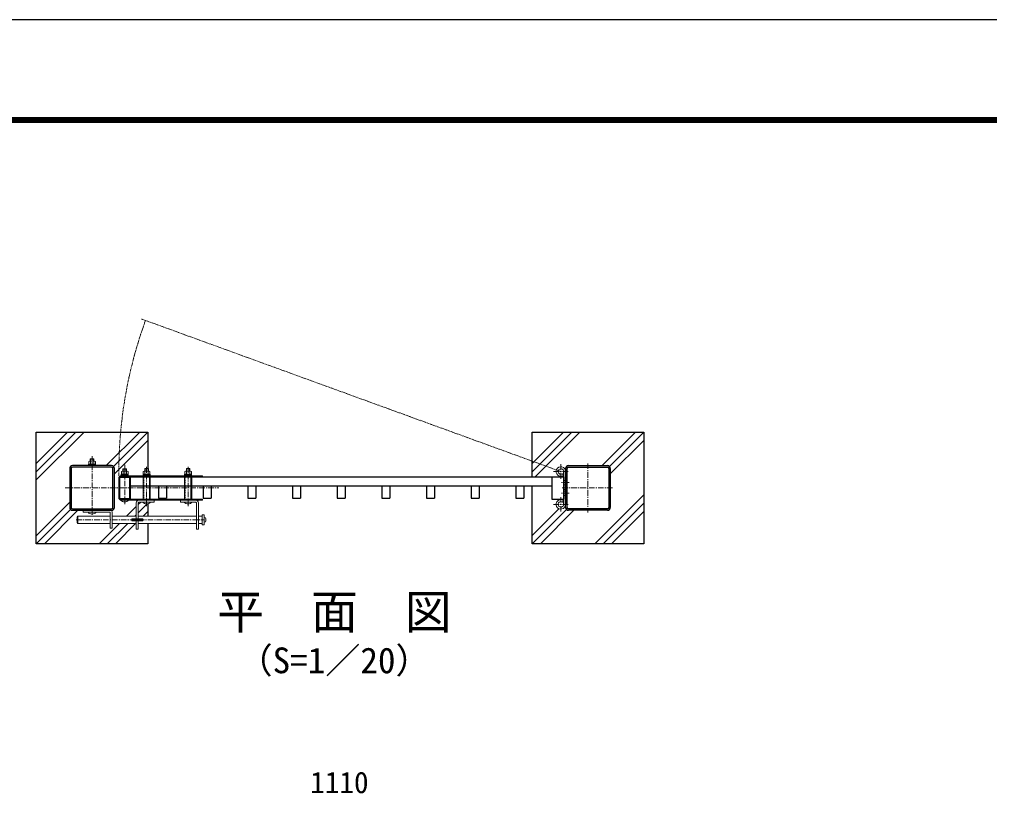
# Model space of a CAD drawing. Units: millimetres, scale not verified. Extents: x -4200 to 4200, y -2970 to 2970.
# Drawn here: x -2601 to -430, y 1236 to 2970 of the extents above; entities that cross this region are included whole.
import ezdxf
from ezdxf.enums import TextEntityAlignment as Align

# ---------------------------------------------------------------- set-up
doc = ezdxf.new("R2010")
doc.units = ezdxf.units.MM
doc.header["$LTSCALE"] = 10
for name, pattern in [('USER1', [2, 1.25, -0.25, 0.25, -0.25]), ('USER2', [0.375, 0.25, -0.125]), ('USER3', [1.25, 0.625, -0.125, 0.125, -0.125, 0.125, -0.125])]:
    doc.linetypes.add(name, pattern=pattern)
for name, color, linetype, lineweight in [('0-0_D-TTL-TXT', 7, 'Continuous', 25), ('0-1_D-TTL', 7, 'Continuous', 25), ('0-2_D-STR-DIM', 7, 'Continuous', 13), ('0-5_D-STR1', 1, 'Continuous', 25), ('0-7_D-STR4', 7, 'Continuous', 25), ('0-8_D-STR3', 3, 'Continuous', 13), ('0-9_D-BMK', 2, 'USER1', 13), ('0-A_D-DCR-HCH', 7, 'Continuous', 13)]:
    doc.layers.add(name, color=color, linetype=linetype, lineweight=lineweight)
doc.styles.add('ＭＳ ゴシック', font='')
doc.styles.get('ＭＳ ゴシック').set_extended_font_data('MS Gothic')

msp = doc.modelspace()

# ---------------------------------------------------------------- linework, layer by layer
at = {"layer": '0-1_D-TTL', "color": 2}
msp.add_lwpolyline([(-4200, 2970), (4200, 2970), (4200, -2970), (-4200, -2970)], close=True, dxfattribs=at)
at = {"layer": '0-1_D-TTL'}
for points in [[(-3930, 2750), (3930, 2750), (3930, -2750), (-3930, -2750)], [(-3927.5, 2747.5), (3927.5, 2747.5), (3927.5, -2747.5), (-3927.5, -2747.5)], [(-3925, 2745), (3925, 2745), (3925, -2745), (-3925, -2745)], [(-3922.5, 2742.5), (3922.5, 2742.5), (3922.5, -2742.5), (-3922.5, -2742.5)], [(-3920, 2740), (3920, 2740), (3920, -2740), (-3920, -2740)]]:
    msp.add_lwpolyline(points, close=True, dxfattribs=at)
at = {"layer": '0-5_D-STR1'}
for p, q in [((-2488.72, 1964.36), (-2488.72, 1877.16)), ((-2485.52, 1964.36), (-2485.52, 1877.16)), ((-2395.12, 1970.76), (-2482.32, 1970.76)), ((-2395.12, 1967.56), (-2482.32, 1967.56)), ((-2391.92, 1877.16), (-2391.92, 1964.36)), ((-2388.72, 1877.16), (-2388.72, 1964.36)), ((-1378.72, 1964.36), (-1378.72, 1884.06)), ((-1378.72, 1877.16), (-1378.72, 1964.36)), ((-1375.52, 1877.16), (-1375.52, 1964.36)), ((-1372.32, 1970.76), (-1285.12, 1970.76)), ((-1372.32, 1967.56), (-1285.12, 1967.56)), ((-1281.92, 1964.36), (-1281.92, 1877.16)), ((-1278.72, 1964.36), (-1278.72, 1877.16)), ((-2378.72, 1944.16), (-2378.72, 1897.36)), ((-2378.72, 1944.16), (-2378.72, 1897.36)), ((-2354.32, 1945.76), (-2377.12, 1945.76)), ((-2354.32, 1945.76), (-2377.12, 1945.76)), ((-2354.32, 1945.76), (-1383.72, 1945.76)), ((-2352.72, 1897.36), (-2352.72, 1944.16)), ((-2352.72, 1897.36), (-2352.72, 1944.16)), ((-1409.72, 1945.76), (-1409.72, 1895.76)), ((-1383.72, 1945.76), (-1383.72, 1895.76)), ((-2352.72, 1925.76), (-1409.72, 1925.76)), ((-2290.22, 1925.76), (-2290.22, 1897.76)), ((-2272.22, 1925.76), (-2272.22, 1897.76)), ((-2190.22, 1925.76), (-2190.22, 1897.76)), ((-2172.22, 1925.76), (-2172.22, 1897.76)), ((-2090.22, 1925.76), (-2090.22, 1897.76)), ((-2072.22, 1925.76), (-2072.22, 1897.76)), ((-1990.22, 1925.76), (-1990.22, 1897.76)), ((-1972.22, 1925.76), (-1972.22, 1897.76)), ((-1890.22, 1925.76), (-1890.22, 1897.76)), ((-1872.22, 1925.76), (-1872.22, 1897.76)), ((-1790.22, 1925.76), (-1790.22, 1897.76)), ((-1772.22, 1925.76), (-1772.22, 1897.76)), ((-1690.22, 1925.76), (-1690.22, 1897.76)), ((-1672.22, 1925.76), (-1672.22, 1897.76)), ((-1590.22, 1925.76), (-1590.22, 1897.76)), ((-1572.22, 1925.76), (-1572.22, 1897.76)), ((-1490.22, 1925.76), (-1490.22, 1897.76)), ((-1472.22, 1925.76), (-1472.22, 1897.76)), ((-2377.12, 1895.76), (-2354.32, 1895.76)), ((-2377.12, 1895.76), (-2354.32, 1895.76)), ((-2290.22, 1897.76), (-2272.22, 1897.76)), ((-2190.22, 1897.76), (-2172.22, 1897.76)), ((-2090.22, 1897.76), (-2072.22, 1897.76)), ((-1990.22, 1897.76), (-1972.22, 1897.76)), ((-1890.22, 1897.76), (-1872.22, 1897.76)), ((-1790.22, 1897.76), (-1772.22, 1897.76)), ((-1690.22, 1897.76), (-1672.22, 1897.76)), ((-1590.22, 1897.76), (-1572.22, 1897.76)), ((-1490.22, 1897.76), (-1472.22, 1897.76)), ((-1409.72, 1895.76), (-1383.72, 1895.76)), ((-2482.32, 1873.96), (-2395.12, 1873.96)), ((-2482.32, 1870.76), (-2395.12, 1870.76)), ((-1285.12, 1873.96), (-1372.32, 1873.96)), ((-1285.12, 1870.76), (-1372.32, 1870.76))]:
    msp.add_line(p, q, dxfattribs=at)
msp.add_lwpolyline([(-2377.12, 1897.36), (-2354.32, 1897.36), (-2354.32, 1944.16), (-2377.12, 1944.16)], close=True, dxfattribs=at)
msp.add_lwpolyline([(-2377.12, 1897.36), (-2354.32, 1897.36), (-2354.32, 1944.16), (-2377.12, 1944.16)], close=True, dxfattribs=at)
for centre, radius, start, end in [((-2482.32, 1964.36), 6.4, 90, 180), ((-2482.32, 1964.36), 3.2, 90, 180), ((-2395.12, 1964.36), 6.4, 0, 90), ((-2395.12, 1964.36), 3.2, 0, 90), ((-1372.32, 1964.36), 6.4, 90, 180), ((-1372.32, 1964.36), 3.2, 90, 180), ((-1285.12, 1964.36), 6.4, 0, 90), ((-1285.12, 1964.36), 3.2, 0, 90), ((-2377.12, 1944.16), 1.6, 90, 180), ((-2377.12, 1944.16), 1.6, 90, 180), ((-2354.32, 1944.16), 1.6, 0, 90), ((-2354.32, 1944.16), 1.6, 0, 90), ((-2377.12, 1897.36), 1.6, 180, 270), ((-2377.12, 1897.36), 1.6, 180, 270), ((-2354.32, 1897.36), 1.6, 270, 0), ((-2354.32, 1897.36), 1.6, 270, 0), ((-2482.32, 1877.16), 6.4, 180, 270), ((-2482.32, 1877.16), 3.2, 180, 270), ((-2395.12, 1877.16), 6.4, 270, 0), ((-2395.12, 1877.16), 3.2, 270, 0), ((-1372.32, 1877.16), 6.4, 180, 270), ((-1372.32, 1877.16), 3.2, 180, 270), ((-1285.12, 1877.16), 6.4, 270, 0), ((-1285.12, 1877.16), 3.2, 270, 0)]:
    msp.add_arc(centre, radius, start, end, dxfattribs=at)
at = {"layer": '0-7_D-STR4'}
for p, q in [((-2563.72, 1795.76), (-2563.72, 2045.76)), ((-1453.72, 1945.76), (-1453.72, 2045.76)), ((-1453.72, 1975.51), (-1383.47, 2045.76)), ((-1453.72, 1957.13), (-1365.08, 2045.76)), ((-1446.7, 1945.76), (-1346.7, 2045.76)), ((-1297.1, 1970.76), (-1222.1, 2045.76)), ((-1280.59, 1968.89), (-1203.72, 2045.76)), ((-1278.72, 1952.38), (-1203.72, 2027.38)), ((-1453.72, 1795.76), (-1453.72, 1925.76)), ((-1313.05, 1795.76), (-1203.72, 1905.1)), ((-2313.72, 1885.34), (-2313.72, 1857.46)), ((-1453.72, 1795.76), (-1376.84, 1872.64)), ((-1453.27, 1814.59), (-1393.63, 1874.23)), ((-1435.33, 1795.76), (-1360.33, 1870.76)), ((-1294.67, 1795.76), (-1203.72, 1886.71)), ((-1276.28, 1795.76), (-1203.72, 1868.33)), ((-2313.72, 1841.46), (-2313.72, 1795.76)), ((-2313.72, 1795.76), (-2563.72, 1795.76)), ((-1203.72, 1795.76), (-1453.72, 1795.76))]:
    msp.add_line(p, q, dxfattribs=at)
for points in [[(-2563.72, 2045.76), (-2313.72, 2045.76), (-2313.72, 1963.96)], [(-1453.72, 2045.76), (-1203.72, 2045.76), (-1203.72, 1795.76)]]:
    msp.add_lwpolyline(points, dxfattribs=at)
at = {"layer": '0-8_D-STR3'}
for p, q in [((-2446.22, 1974.36), (-2446.22, 1980.16)), ((-2444.49, 1980.86), (-2432.95, 1980.86)), ((-2442.72, 1980.86), (-2442.72, 1985.58)), ((-2442.47, 1974.36), (-2442.47, 1980.16)), ((-2442.04, 1980.86), (-2442.04, 1986.26)), ((-2435.39, 1986.26), (-2442.04, 1986.26)), ((-2435.39, 1980.86), (-2435.39, 1986.26)), ((-2435.39, 1986.26), (-2434.72, 1985.58)), ((-2434.97, 1974.36), (-2434.97, 1980.16)), ((-2434.72, 1980.86), (-2434.72, 1985.58)), ((-2431.22, 1974.36), (-2431.22, 1980.16)), ((-2446.72, 1972.36), (-2446.72, 1970.76)), ((-2446.72, 1970.76), (-2430.72, 1970.76)), ((-2446.42, 1974.36), (-2431.02, 1974.36)), ((-2446.42, 1972.36), (-2446.42, 1974.36)), ((-2431.02, 1972.36), (-2446.42, 1972.36)), ((-2446.22, 1974.36), (-2431.22, 1974.36)), ((-2439.22, 1974.36), (-2439.22, 1972.36)), ((-2438.22, 1974.36), (-2438.22, 1972.36)), ((-2431.02, 1974.36), (-2431.02, 1972.36)), ((-2373.22, 1951.66), (-2373.22, 1957.46)), ((-2371.49, 1958.16), (-2359.95, 1958.16)), ((-2369.72, 1958.16), (-2369.72, 1962.78)), ((-2369.47, 1951.66), (-2369.47, 1957.46)), ((-2369.04, 1958.16), (-2369.04, 1963.46)), ((-2362.39, 1963.46), (-2369.04, 1963.46)), ((-2362.39, 1958.16), (-2362.39, 1963.46)), ((-2362.39, 1963.46), (-2361.72, 1962.78)), ((-2361.97, 1951.66), (-2361.97, 1957.46)), ((-2361.72, 1958.16), (-2361.72, 1962.78)), ((-2358.22, 1951.66), (-2358.22, 1957.46)), ((-2324.22, 1951.66), (-2324.22, 1957.46)), ((-2322.49, 1958.16), (-2310.95, 1958.16)), ((-2320.72, 1958.16), (-2320.72, 1963.28)), ((-2320.47, 1951.66), (-2320.47, 1957.46)), ((-2320.04, 1958.16), (-2320.04, 1963.96)), ((-2313.39, 1963.96), (-2320.04, 1963.96)), ((-2313.39, 1958.16), (-2313.39, 1963.96)), ((-2313.39, 1963.96), (-2312.72, 1963.28)), ((-2312.97, 1951.66), (-2312.97, 1957.46)), ((-2312.72, 1958.16), (-2312.72, 1963.28)), ((-2309.22, 1951.66), (-2309.22, 1957.46)), ((-2231.47, 1951.66), (-2231.47, 1957.46)), ((-2229.75, 1958.16), (-2218.2, 1958.16)), ((-2227.72, 1958.16), (-2227.72, 1963.28)), ((-2227.72, 1951.66), (-2227.72, 1957.46)), ((-2227.04, 1958.16), (-2227.04, 1963.96)), ((-2220.4, 1963.96), (-2227.04, 1963.96)), ((-2220.4, 1958.16), (-2220.4, 1963.96)), ((-2220.4, 1963.96), (-2219.72, 1963.28)), ((-2220.22, 1951.66), (-2220.22, 1957.46)), ((-2219.72, 1958.16), (-2219.72, 1963.28)), ((-2216.47, 1951.66), (-2216.47, 1957.46)), ((-1383.22, 1957.46), (-1383.22, 1884.06)), ((-2376.22, 1948.06), (-2376.22, 1945.76)), ((-2376.22, 1948.06), (-2191.22, 1948.06)), ((-2376.22, 1945.76), (-2191.22, 1945.76)), ((-2373.72, 1949.66), (-2373.72, 1948.06)), ((-2373.72, 1948.06), (-2357.72, 1948.06)), ((-2373.42, 1951.66), (-2358.02, 1951.66)), ((-2373.42, 1949.66), (-2373.42, 1951.66)), ((-2358.02, 1949.66), (-2373.42, 1949.66)), ((-2373.22, 1951.66), (-2358.22, 1951.66)), ((-2366.22, 1951.66), (-2366.22, 1949.66)), ((-2365.22, 1951.66), (-2365.22, 1949.66)), ((-2358.02, 1951.66), (-2358.02, 1949.66)), ((-2324.72, 1949.66), (-2324.72, 1948.06)), ((-2324.72, 1948.06), (-2308.72, 1948.06)), ((-2324.42, 1951.66), (-2309.02, 1951.66)), ((-2324.42, 1949.66), (-2324.42, 1951.66)), ((-2309.02, 1949.66), (-2324.42, 1949.66)), ((-2324.22, 1951.66), (-2309.22, 1951.66)), ((-2321.47, 1948.06), (-2311.97, 1948.06)), ((-2317.22, 1951.66), (-2317.22, 1949.66)), ((-2316.22, 1951.66), (-2316.22, 1949.66)), ((-2309.02, 1951.66), (-2309.02, 1949.66)), ((-2233.47, 1948.06), (-2223.97, 1948.06)), ((-2231.97, 1949.66), (-2231.97, 1948.06)), ((-2231.97, 1948.06), (-2215.97, 1948.06)), ((-2231.67, 1951.66), (-2216.27, 1951.66)), ((-2231.67, 1949.66), (-2231.67, 1951.66)), ((-2216.27, 1949.66), (-2231.67, 1949.66)), ((-2231.47, 1951.66), (-2216.47, 1951.66)), ((-2224.47, 1951.66), (-2224.47, 1949.66)), ((-2223.47, 1951.66), (-2223.47, 1949.66)), ((-2216.27, 1951.66), (-2216.27, 1949.66)), ((-2191.22, 1948.06), (-2191.22, 1945.76)), ((-1383.22, 1948.74), (-1385.82, 1952.41)), ((-1378.72, 1937.76), (-1383.22, 1937.76)), ((-1378.72, 1927.76), (-1383.22, 1927.76)), ((-1378.72, 1917.01), (-1383.22, 1917.01)), ((-1378.72, 1913.76), (-1383.22, 1913.76)), ((-2376.22, 1893.46), (-2376.22, 1895.76)), ((-2376.22, 1895.76), (-2191.22, 1895.76)), ((-2376.22, 1893.46), (-2191.22, 1893.46)), ((-2374.72, 1893.46), (-2356.72, 1893.46)), ((-2333.72, 1893.46), (-2299.72, 1893.46)), ((-2299.72, 1888.96), (-2299.72, 1893.46)), ((-2206.72, 1893.46), (-2240.72, 1893.46)), ((-2240.72, 1888.96), (-2240.72, 1893.46)), ((-2233.47, 1893.46), (-2223.97, 1893.46)), ((-2191.22, 1893.46), (-2191.22, 1895.76)), ((-1383.22, 1892.78), (-1385.82, 1889.11)), ((-1378.72, 1903.76), (-1383.22, 1903.76)), ((-2458.72, 1870.76), (-2397.72, 1870.76)), ((-2458.72, 1870.76), (-2458.72, 1866.26)), ((-2335.22, 1887.46), (-2335.22, 1828.46)), ((-2333.72, 1888.96), (-2299.72, 1888.96)), ((-2325.72, 1888.96), (-2307.72, 1888.96)), ((-2206.72, 1888.96), (-2240.72, 1888.96)), ((-2232.72, 1888.96), (-2214.72, 1888.96)), ((-2205.22, 1887.46), (-2205.22, 1828.46)), ((-2470.46, 1857.46), (-2398.22, 1857.46)), ((-2470.46, 1857.46), (-2470.46, 1841.46)), ((-2458.72, 1866.26), (-2398.72, 1866.26)), ((-2398.22, 1865.76), (-2398.22, 1830.76)), ((-2393.72, 1866.76), (-2393.72, 1830.76)), ((-2393.72, 1857.46), (-2339.72, 1857.46)), ((-2335.22, 1857.46), (-2205.22, 1857.46)), ((-2200.72, 1857.46), (-2192.47, 1857.46)), ((-2192.47, 1860.46), (-2192.47, 1838.46)), ((-2192.47, 1857.46), (-2192.47, 1841.46)), ((-2192.47, 1855.46), (-2192.47, 1843.46)), ((-2187.97, 1844.21), (-2187.97, 1854.71)), ((-2187.07, 1854.71), (-2187.97, 1854.71)), ((-2184.07, 1847.21), (-2184.07, 1851.71)), ((-2398.22, 1830.76), (-2393.72, 1830.76)), ((-2339.72, 1841.46), (-2393.72, 1841.46)), ((-2205.22, 1841.46), (-2335.22, 1841.46)), ((-2192.47, 1841.46), (-2200.72, 1841.46)), ((-2187.07, 1844.21), (-2187.97, 1844.21))]:
    msp.add_line(p, q, dxfattribs=at)
at = {"layer": '0-8_D-STR3', "linetype": 'USER2'}
for p, q in [((-2323.07, 1945.76), (-2323.07, 1895.76)), ((-2310.37, 1895.76), (-2310.37, 1945.76)), ((-2230.07, 1945.76), (-2230.07, 1895.76)), ((-2217.37, 1895.76), (-2217.37, 1945.76))]:
    msp.add_line(p, q, dxfattribs=at)
at = {"layer": '0-8_D-STR3'}
for points in [[(-2434.72, 1985.58), (-2442.72, 1985.58), (-2442.04, 1986.26)], [(-2446.72, 1972.36), (-2430.72, 1972.36), (-2430.72, 1970.76)], [(-2361.72, 1962.78), (-2369.72, 1962.78), (-2369.04, 1963.46)], [(-2312.72, 1963.28), (-2320.72, 1963.28), (-2320.04, 1963.96)], [(-2219.72, 1963.28), (-2227.72, 1963.28), (-2227.04, 1963.96)], [(-2373.72, 1949.66), (-2357.72, 1949.66), (-2357.72, 1948.06)], [(-2324.72, 1949.66), (-2308.72, 1949.66), (-2308.72, 1948.06)], [(-2324.67, 1895.76), (-2308.77, 1895.76), (-2308.77, 1945.76)], [(-2308.77, 1945.76), (-2324.67, 1945.76), (-2324.67, 1895.76)], [(-2231.97, 1949.66), (-2215.97, 1949.66), (-2215.97, 1948.06)], [(-2231.67, 1895.76), (-2215.77, 1895.76), (-2215.77, 1945.76)], [(-2215.77, 1945.76), (-2231.67, 1945.76), (-2231.67, 1895.76)], [(-2339.72, 1887.46), (-2339.72, 1828.46), (-2335.22, 1828.46)], [(-2200.72, 1887.46), (-2200.72, 1828.46), (-2205.22, 1828.46)], [(-2398.22, 1841.46), (-2470.46, 1841.46), (-2472.46, 1843.46), (-2472.46, 1855.46), (-2470.46, 1857.46)], [(-2192.47, 1838.46), (-2187.97, 1838.46), (-2187.97, 1860.46), (-2192.47, 1860.46)]]:
    msp.add_lwpolyline(points, dxfattribs=at)
msp.add_lwpolyline([(-2349.97, 1847.46), (-2324.97, 1847.46), (-2324.97, 1851.46), (-2349.97, 1851.46)], close=True, dxfattribs=at)
for centre, radius, start, end in [((-2444.34, 1978.02), 2.85, 48.83491, 131.16509), ((-2438.72, 1970.47), 10.39, 68.85295, 111.14705), ((-2433.09, 1978.02), 2.85, 48.86505, 131.13495), ((-2371.34, 1955.32), 2.85, 48.83491, 131.16509), ((-2365.72, 1947.77), 10.39, 68.85295, 111.14705), ((-2360.09, 1955.32), 2.85, 48.86505, 131.13495), ((-2322.34, 1955.32), 2.85, 48.83491, 131.16509), ((-2316.72, 1947.77), 10.39, 68.85295, 111.14705), ((-2311.09, 1955.32), 2.85, 48.86505, 131.13495), ((-2229.59, 1955.32), 2.85, 48.83491, 131.16509), ((-2223.97, 1947.77), 10.39, 68.85295, 111.14705), ((-2218.34, 1955.32), 2.85, 48.86505, 131.13495), ((-1389.42, 1957.46), 10.7, 0, 305.41111), ((-1389.42, 1957.46), 6.2, 0, 305.41111), ((-2365.72, 1901.59), 12.12, 222.07502, 317.92498), ((-2333.72, 1887.46), 6, 90, 180), ((-2206.72, 1887.46), 6, 0, 90), ((-1389.42, 1884.06), 10.7, 54.58889, 0), ((-1389.42, 1884.06), 6.2, 54.58889, 0), ((-2397.72, 1866.76), 4, 0, 90), ((-2333.72, 1887.46), 1.5, 90, 180), ((-2316.72, 1897.09), 12.12, 222.07502, 317.92498), ((-2223.72, 1897.09), 12.12, 222.07502, 317.92498), ((-2206.72, 1887.46), 1.5, 0, 90), ((-2438.72, 1874.39), 12.12, 222.07502, 317.92498), ((-2398.72, 1865.76), 0.5, 0, 90), ((-2187.07, 1851.71), 3, 0, 90), ((-2187.07, 1847.21), 3, 270, 0)]:
    msp.add_arc(centre, radius, start, end, dxfattribs=at)
at = {"layer": '0-9_D-BMK', "linetype": 'USER3'}
msp.add_line((-1389.42, 1957.46), (-2328.97, 2299.43), dxfattribs=at)
at = {"layer": '0-9_D-BMK'}
for p, q in [((-2438.72, 1860.76), (-2438.72, 1991.79)), ((-2438.72, 1860.76), (-2438.72, 1980.76)), ((-2365.72, 1884.46), (-2365.72, 1972.53)), ((-2316.72, 1879.96), (-2316.72, 1968.03)), ((-2223.72, 1879.96), (-2223.72, 1968.03)), ((-1373.15, 1957.46), (-1405.68, 1957.46)), ((-1389.42, 1973.72), (-1389.42, 1941.2)), ((-1328.72, 1975.76), (-1328.72, 1865.76)), ((-2365.72, 1951.06), (-2365.72, 1942.76)), ((-2498.72, 1920.76), (-2155.12, 1920.76)), ((-1370.52, 1932.76), (-1388.22, 1932.76)), ((-1273.72, 1920.76), (-1388.22, 1920.76)), ((-2365.72, 1890.46), (-2365.72, 1898.76)), ((-2316.72, 1890.46), (-2316.72, 1898.76)), ((-2316.72, 1896.46), (-2316.72, 1885.96)), ((-2223.72, 1896.46), (-2223.72, 1885.96)), ((-1389.42, 1867.8), (-1389.42, 1900.32)), ((-1370.52, 1908.76), (-1388.22, 1908.76)), ((-2438.72, 1863.26), (-2438.72, 1873.76)), ((-1373.15, 1884.06), (-1405.68, 1884.06)), ((-2474.21, 1849.46), (-2186.72, 1849.46))]:
    msp.add_line(p, q, dxfattribs=at)
at = {"layer": '0-9_D-BMK', "linetype": 'USER3'}
msp.add_arc((-1389.42, 1957.46), 989.39, 160, 180.54431, dxfattribs=at)
at = {"layer": '0-A_D-DCR-HCH'}
for p, q in [((-2563.72, 1957.13), (-2475.08, 2045.76)), ((-2563.72, 1938.74), (-2456.7, 2045.76)), ((-2563.72, 1975.51), (-2493.47, 2045.76)), ((-2407.1, 1970.76), (-2332.1, 2045.76)), ((-2390.59, 1968.89), (-2313.72, 2045.76)), ((-2388.72, 1952.38), (-2313.72, 2027.38)), ((-2563.72, 1795.76), (-2486.84, 1872.64)), ((-2563.27, 1814.59), (-2488.72, 1889.15)), ((-2545.33, 1795.76), (-2470.33, 1870.76)), ((-2361.35, 1857.46), (-2339.72, 1879.1)), ((-2340.22, 1878.6), (-2339.72, 1879.1)), ((-2335.22, 1883.6), (-2329.85, 1888.96)), ((-2335.22, 1865.21), (-2316.27, 1884.16)), ((-2324.58, 1857.46), (-2313.72, 1868.33)), ((-2342.97, 1857.46), (-2339.72, 1860.71)), ((-2423.05, 1795.76), (-2377.35, 1841.46)), ((-2404.67, 1795.76), (-2358.97, 1841.46)), ((-2386.28, 1795.76), (-2339.72, 1842.33)), ((-2341.58, 1840.46), (-2340.58, 1841.46))]:
    msp.add_line(p, q, dxfattribs=at)

# ---------------------------------------------------------------- texts
at = {"layer": '0-0_D-TTL-TXT', "style": 'ＭＳ ゴシック'}
for s, height, p in [('平\u3000面\u3000図', 76.98, (-2158.74, 1581.68)), ('（S=1／20）', 57.7, (-2113.25, 1488.48))]:
    msp.add_text(s, height=height, dxfattribs=at).set_placement(p, align=Align.BOTTOM_LEFT)
at = {"layer": '0-2_D-STR-DIM', "style": 'ＭＳ ゴシック'}
msp.add_text('1110', height=48.09, dxfattribs=at).set_placement((-1950.62, 1222.85), align=Align.BOTTOM_LEFT)

doc.saveas('drawing.dxf')
